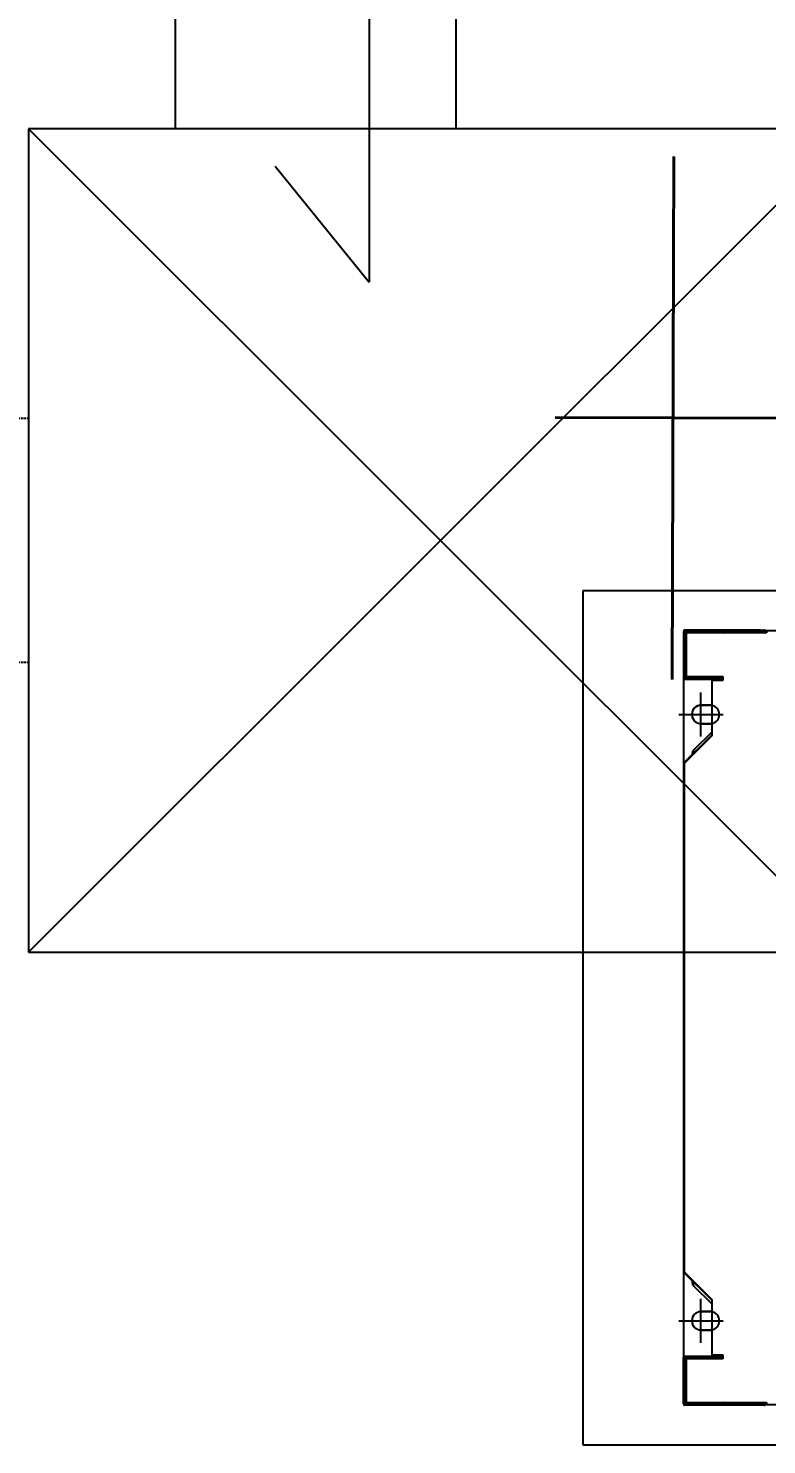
# Model space of a CAD drawing. Header units: millimetres. Extents: x 5204 to 163252, y 3613 to 115772.
# Drawn here: x 38142 to 38747, y 33405 to 34566 of the extents above; entities that cross this region are included whole.
import ezdxf

# ---------------------------------------------------------------- set-up
doc = ezdxf.new("R2010")
doc.units = ezdxf.units.MM
doc.header["$LTSCALE"] = 0.2
doc.linetypes.add('HIDDEN', pattern=[0.375, 0.25, -0.125])
doc.layers.add('0-1', color=7, linetype='Continuous')
doc.styles.get("Standard").update_dxf_attribs({"font": 'simplex.shx', "width": 0.8, "height": 700, "bigfont": 'extfont2.shx'})

msp = doc.modelspace()

# ---------------------------------------------------------------- linework, layer by layer
at = {"layer": '0-1', "color": 7}
for p, q in [((38262, 34960.2), (38262, 34483.9)), ((38492, 34960.2), (38492, 34483.9)), ((38421, 34806.2), (38421, 34358.3)), ((38344, 34453.3), (38421, 34358.3)), ((38692.8, 33985.7), (38692.8, 34021.9)), ((38674.7, 34003.8), (38710.9, 34003.8)), ((38692.8, 33488.7), (38692.8, 33524.9)), ((38674.7, 33506.8), (38710.9, 33506.8))]:
    msp.add_line(p, q, dxfattribs=at)
at = {"layer": '0-1', "color": 7, "linetype": 'Continuous'}
for p, q in [((38141.9, 34483.9), (38141.9, 33808.9)), ((38141.9, 34483.9), (38816.9, 33808.9)), ((38141.9, 33808.9), (38816.9, 34483.9)), ((38816.9, 34483.9), (38141.9, 34483.9)), ((39526.1, 34105.3), (38596.1, 34105.3)), ((38596.1, 34105.3), (38596.1, 33405.3)), ((38678.6, 34071.9), (38678.6, 34033.9)), ((38678.6, 34071.8), (38678.6, 34033.8)), ((38678.6, 34071.8), (38678.6, 34033.8)), ((38741.6, 34072.9), (38679.6, 34072.9)), ((38741.6, 34072.8), (38679.6, 34072.8)), ((38741.6, 34072.8), (38679.6, 34072.8)), ((38679.6, 34033.9), (38679.6, 34071.9)), ((38679.6, 34071.9), (38741.6, 34071.9)), ((38679.6, 34033.8), (38679.6, 34071.8)), ((38679.6, 34071.8), (38741.6, 34071.8)), ((38679.6, 34033.8), (38679.6, 34071.8)), ((38679.6, 34071.8), (38741.6, 34071.8)), ((38679.6, 34071.5), (38682.6, 34071.5)), ((38679.6, 34071.4), (38682.6, 34071.4)), ((38679.6, 34071.4), (38682.6, 34071.4)), ((38680.6, 34069.9), (38679.6, 34069.9)), ((38680.5, 34069.8), (38679.6, 34069.8)), ((38680.5, 34069.8), (38679.6, 34069.8)), ((38680.6, 34070.9), (38680.6, 34034.9)), ((38746.6, 34070.9), (38680.6, 34070.9)), ((38680.6, 34070.8), (38680.6, 34034.8)), ((38746.6, 34070.8), (38680.6, 34070.8)), ((38680.6, 34070.8), (38680.6, 34034.8)), ((38746.6, 34070.8), (38680.6, 34070.8)), ((38710.1, 34071.5), (38682.6, 34071.5)), ((38710.1, 34071.4), (38682.6, 34071.4)), ((38710.1, 34071.4), (38682.6, 34071.4)), ((38713, 34071.5), (38742.8, 34071.5)), ((38713, 34071.4), (38742.8, 34071.4)), ((38713, 34071.4), (38742.8, 34071.4)), ((38741.6, 34072.9), (38744.6, 34072.9)), ((38741.6, 34072.8), (38744.6, 34072.8)), ((38741.6, 34072.8), (38744.6, 34072.8)), ((38744.6, 34071.9), (38741.6, 34071.9)), ((38744.6, 34071.8), (38741.6, 34071.8)), ((38744.6, 34071.8), (38741.6, 34071.8)), ((38742.8, 34071.5), (38742.8, 34070.9)), ((38742.8, 34071.4), (38742.8, 34070.9)), ((38742.8, 34071.4), (38742.8, 34070.9)), ((38744.6, 34072.9), (38744.6, 34071.9)), ((38745.6, 34072.9), (38744.6, 34072.9)), ((38744.6, 34072.8), (38744.6, 34071.8)), ((38745.6, 34072.8), (38744.6, 34072.8)), ((38744.6, 34072.8), (38744.6, 34071.8)), ((38745.6, 34072.8), (38744.6, 34072.8)), ((38744.6, 34070.9), (38744.6, 34071.9)), ((38744.6, 34071.9), (38745.3, 34071.2)), ((38744.6, 34070.9), (38744.6, 34071.9)), ((38744.6, 34070.8), (38744.6, 34071.8)), ((38744.6, 34071.8), (38745.3, 34071.1)), ((38744.6, 34070.8), (38744.6, 34071.8)), ((38744.6, 34070.8), (38744.6, 34071.8)), ((38744.6, 34071.8), (38745.3, 34071.1)), ((38744.6, 34070.8), (38744.6, 34071.8)), ((38745.3, 34072.6), (38746, 34071.9)), ((38745.3, 34072.6), (38746, 34071.8)), ((38745.3, 34072.6), (38746, 34071.8)), ((38745.6, 34072.3), (38745.6, 34072.9)), ((38745.6, 34072.3), (38745.6, 34072.8)), ((38745.6, 34072.3), (38745.6, 34072.8)), ((38746.6, 34071.9), (38746, 34071.9)), ((38746.6, 34071.8), (38746, 34071.8)), ((38746.6, 34071.8), (38746, 34071.8)), ((38746.6, 34070.9), (38746, 34070.9)), ((38746.6, 34070.8), (38746, 34070.8)), ((38746.6, 34070.8), (38746, 34070.8)), ((39375.6, 34072.4), (38746.6, 34072.4)), ((38746.6, 34072.4), (38746.6, 34070.9)), ((39375.6, 34072.3), (38746.6, 34072.3)), ((38746.6, 34072.3), (38746.6, 34070.8)), ((39375.6, 34072.3), (38746.6, 34072.3)), ((38746.6, 34072.3), (38746.6, 34070.8)), ((38678.6, 34033.9), (38678.6, 33963.9)), ((38678.6, 34033.8), (38678.6, 33963.8)), ((38678.6, 34033.8), (38678.6, 33963.8)), ((38704.6, 34033.9), (38679.6, 34033.9)), ((38704.6, 34033.8), (38679.6, 34033.8)), ((38704.6, 34033.8), (38679.6, 34033.8)), ((38679.6, 34032.9), (38704.6, 34032.9)), ((38679.6, 34032.8), (38704.6, 34032.8)), ((38679.6, 34032.8), (38704.6, 34032.8)), ((38680.6, 34034.9), (38710.6, 34034.9)), ((38680.6, 34034.8), (38710.6, 34034.8)), ((38680.6, 34034.8), (38710.6, 34034.8)), ((38710.6, 34031.9), (38701.6, 34031.9)), ((38701.6, 34031.9), (38701.6, 33986.4)), ((38710.6, 34031.8), (38701.6, 34031.8)), ((38701.6, 34031.8), (38701.6, 33986.3)), ((38710.6, 34031.8), (38701.6, 34031.8)), ((38701.6, 34031.8), (38701.6, 33986.3)), ((38704.6, 34033.9), (38707.6, 34033.9)), ((38704.6, 34033.8), (38707.6, 34033.8)), ((38704.6, 34033.8), (38707.6, 34033.8)), ((38707.6, 34032.9), (38704.6, 34032.9)), ((38707.6, 34032.8), (38704.6, 34032.8)), ((38707.6, 34032.8), (38704.6, 34032.8)), ((38707.6, 34033.9), (38707.6, 34032.9)), ((38707.6, 34033.8), (38707.6, 34032.8)), ((38707.6, 34033.8), (38707.6, 34032.8)), ((38710.6, 34034.9), (38710.6, 34031.9)), ((38710.6, 34034.8), (38710.6, 34031.8)), ((38710.6, 34034.8), (38710.6, 34031.8)), ((38700.3, 34011.4), (38692.8, 34011.4)), ((38700.3, 34011.3), (38692.8, 34011.3)), ((38700.3, 34011.3), (38692.8, 34011.3)), ((38692.8, 33996.4), (38700.3, 33996.4)), ((38692.8, 33996.3), (38700.3, 33996.3)), ((38692.8, 33996.3), (38700.3, 33996.3)), ((38700.5, 33985.8), (38678.6, 33963.9)), ((38700.5, 33985.8), (38678.6, 33963.8)), ((38700.5, 33985.8), (38678.6, 33963.8)), ((38701.6, 33986.4), (38679.1, 33963.9)), ((38701.6, 33986.3), (38679.1, 33963.8)), ((38701.6, 33986.3), (38679.1, 33963.8)), ((38701.6, 33989.4), (38686.8, 33974.7)), ((38701.6, 33989.4), (38686.8, 33974.6)), ((38701.6, 33989.4), (38686.8, 33974.6)), ((38700.5, 33985.8), (38701.6, 33986.9)), ((38700.5, 33985.8), (38701.6, 33986.8)), ((38700.5, 33985.8), (38701.6, 33986.8)), ((38700.8, 33985.6), (38700.5, 33985.8)), ((38700.7, 33985.5), (38700.5, 33985.8)), ((38700.7, 33985.5), (38700.5, 33985.8)), ((38685.7, 33972.1), (38685.7, 33971)), ((38685.7, 33972.1), (38685.7, 33971)), ((38685.8, 33972.1), (38685.8, 33971.1)), ((38678.6, 33963.9), (38678.6, 33546.9)), ((38678.6, 33963.8), (38678.6, 33546.8)), ((38678.6, 33963.8), (38678.6, 33546.8)), ((38679.1, 33963.9), (38679.1, 33546.9)), ((38679.1, 33963.8), (38679.1, 33546.8)), ((38679.1, 33963.8), (38679.1, 33546.8)), ((38141.9, 33808.9), (38816.9, 33808.9)), ((38678.6, 33546.9), (38700.5, 33525)), ((38678.6, 33546.9), (38678.6, 33476.9)), ((38678.6, 33546.8), (38700.5, 33524.9)), ((38678.6, 33546.8), (38678.6, 33476.8)), ((38678.6, 33546.8), (38700.5, 33524.9)), ((38678.6, 33546.8), (38678.6, 33476.8)), ((38679.1, 33546.9), (38701.6, 33524.4)), ((38679.1, 33546.8), (38701.6, 33524.3)), ((38679.1, 33546.8), (38701.6, 33524.3)), ((38685.7, 33539.7), (38685.7, 33538.1)), ((38685.7, 33539.7), (38685.7, 33538.1)), ((38685.8, 33539.7), (38685.8, 33538.1)), ((38686.8, 33535.6), (38701.6, 33520.8)), ((38686.8, 33535.5), (38701.6, 33520.8)), ((38686.8, 33535.5), (38701.6, 33520.8)), ((38700.5, 33525), (38700.8, 33525.2)), ((38700.5, 33524.9), (38700.7, 33525.2)), ((38700.5, 33524.9), (38700.7, 33525.2)), ((38701.6, 33523.9), (38700.5, 33525)), ((38701.6, 33523.8), (38700.5, 33524.9)), ((38701.6, 33523.8), (38700.5, 33524.9)), ((38701.6, 33524.4), (38701.6, 33478.9)), ((38701.6, 33524.3), (38701.6, 33478.8)), ((38701.6, 33524.3), (38701.6, 33478.8)), ((38700.3, 33514.4), (38692.8, 33514.4)), ((38700.3, 33514.3), (38692.8, 33514.3)), ((38700.3, 33514.3), (38692.8, 33514.3)), ((38692.8, 33499.4), (38700.3, 33499.4)), ((38692.8, 33499.3), (38700.3, 33499.3)), ((38692.8, 33499.3), (38700.3, 33499.3)), ((38678.6, 33438.9), (38678.6, 33476.9)), ((38678.6, 33438.8), (38678.6, 33476.8)), ((38678.6, 33438.8), (38678.6, 33476.8)), ((38679.6, 33477.9), (38704.6, 33477.9)), ((38679.6, 33477.8), (38704.6, 33477.8)), ((38679.6, 33477.8), (38704.6, 33477.8)), ((38704.6, 33476.9), (38679.6, 33476.9)), ((38679.6, 33476.9), (38679.6, 33438.9)), ((38704.6, 33476.8), (38679.6, 33476.8)), ((38679.6, 33476.8), (38679.6, 33438.8)), ((38704.6, 33476.8), (38679.6, 33476.8)), ((38679.6, 33476.8), (38679.6, 33438.8)), ((38710.6, 33475.9), (38680.6, 33475.9)), ((38680.6, 33475.9), (38680.6, 33439.9)), ((38710.6, 33475.8), (38680.6, 33475.8)), ((38680.6, 33475.8), (38680.6, 33439.8)), ((38710.6, 33475.8), (38680.6, 33475.8)), ((38680.6, 33475.8), (38680.6, 33439.8)), ((38701.6, 33478.9), (38710.6, 33478.9)), ((38701.6, 33478.8), (38710.6, 33478.8)), ((38701.6, 33478.8), (38710.6, 33478.8)), ((38704.6, 33477.9), (38707.6, 33477.9)), ((38704.6, 33477.8), (38707.6, 33477.8)), ((38704.6, 33477.8), (38707.6, 33477.8)), ((38707.6, 33476.9), (38704.6, 33476.9)), ((38707.6, 33476.8), (38704.6, 33476.8)), ((38707.6, 33476.8), (38704.6, 33476.8)), ((38707.6, 33477.9), (38707.6, 33476.9)), ((38707.6, 33477.8), (38707.6, 33476.8)), ((38707.6, 33477.8), (38707.6, 33476.8)), ((38710.6, 33478.9), (38710.6, 33475.9)), ((38710.6, 33478.8), (38710.6, 33475.8)), ((38710.6, 33478.8), (38710.6, 33475.8)), ((38679.6, 33440.9), (38680.6, 33440.9)), ((38679.6, 33440.8), (38680.5, 33440.8)), ((38679.6, 33440.8), (38680.5, 33440.8)), ((38682.6, 33439.3), (38679.6, 33439.3)), ((38682.6, 33439.2), (38679.6, 33439.2)), ((38682.6, 33439.2), (38679.6, 33439.2)), ((38679.6, 33438.9), (38741.6, 33438.9)), ((38679.6, 33438.8), (38741.6, 33438.8)), ((38679.6, 33438.8), (38741.6, 33438.8)), ((38741.6, 33437.9), (38679.6, 33437.9)), ((38741.6, 33437.8), (38679.6, 33437.8)), ((38741.6, 33437.8), (38679.6, 33437.8)), ((38680.6, 33439.9), (38746.6, 33439.9)), ((38680.6, 33439.8), (38746.6, 33439.8)), ((38680.6, 33439.8), (38746.6, 33439.8)), ((38682.6, 33439.3), (38710.1, 33439.3)), ((38682.6, 33439.2), (38710.1, 33439.2)), ((38682.6, 33439.2), (38710.1, 33439.2)), ((38742.8, 33439.3), (38713, 33439.3)), ((38742.8, 33439.2), (38713, 33439.2)), ((38742.8, 33439.2), (38713, 33439.2)), ((38741.6, 33438.9), (38744.6, 33438.9)), ((38741.6, 33438.8), (38744.6, 33438.8)), ((38741.6, 33438.8), (38744.6, 33438.8)), ((38744.6, 33437.9), (38741.6, 33437.9)), ((38744.6, 33437.8), (38741.6, 33437.8)), ((38744.6, 33437.8), (38741.6, 33437.8)), ((38742.8, 33439.9), (38742.8, 33439.3)), ((38742.8, 33439.8), (38742.8, 33439.2)), ((38742.8, 33439.8), (38742.8, 33439.2)), ((38744.6, 33438.9), (38744.6, 33439.9)), ((38744.6, 33439.9), (38744.6, 33438.9)), ((38744.6, 33438.8), (38744.6, 33439.8)), ((38744.6, 33439.8), (38744.6, 33438.8)), ((38744.6, 33438.8), (38744.6, 33439.8)), ((38744.6, 33439.8), (38744.6, 33438.8)), ((38744.6, 33438.9), (38745.3, 33439.6)), ((38744.6, 33438.8), (38745.3, 33439.6)), ((38744.6, 33438.8), (38745.3, 33439.6)), ((38744.6, 33438.9), (38744.6, 33437.9)), ((38744.6, 33438.8), (38744.6, 33437.8)), ((38744.6, 33438.8), (38744.6, 33437.8)), ((38744.6, 33437.9), (38745.4, 33437.9)), ((38744.6, 33437.8), (38745.4, 33437.8)), ((38744.6, 33437.8), (38745.4, 33437.8)), ((38745.3, 33438.2), (38746, 33438.9)), ((38745.3, 33438.1), (38746, 33438.9)), ((38745.3, 33438.1), (38746, 33438.9)), ((38745.4, 33439.8), (38745.4, 33439.6)), ((38745.4, 33439.8), (38745.4, 33439.6)), ((38745.4, 33438.3), (38745.4, 33437.9)), ((38745.4, 33438.2), (38745.4, 33437.8)), ((38745.4, 33438.2), (38745.4, 33437.8)), ((38746.6, 33438.9), (38746, 33438.9)), ((38746.6, 33438.9), (38746, 33438.9)), ((38746.6, 33438.9), (38746, 33438.9)), ((38746.6, 33439.9), (38746.6, 33438.4)), ((38746.6, 33439.8), (38746.6, 33438.3)), ((38746.6, 33439.8), (38746.6, 33438.3)), ((38746.6, 33438.4), (39375.6, 33438.4)), ((38746.6, 33438.3), (39375.6, 33438.3)), ((38746.6, 33438.3), (39375.6, 33438.3)), ((38596.1, 33405.3), (39526.1, 33405.3))]:
    msp.add_line(p, q, dxfattribs=at)
at = {"layer": '0-1', "color": 8, "linetype": 'HIDDEN', "ltscale": 30}
for p, q in [((38141.9, 34246.4), (33566.6, 34246.4)), ((38141.9, 34046.4), (33566.6, 34046.4))]:
    msp.add_line(p, q, dxfattribs=at)
at = {"layer": '0-1', "color": 7, "linetype": 'Continuous'}
for centre, radius, start, end in [((38679.6, 34071.9), 1, 90, 180), ((38679.6, 34071.8), 1, 90, 180), ((38679.6, 34071.8), 1, 90, 180), ((38711.6, 34072.8), 2, 210, 330), ((38711.6, 34072.8), 2, 210, 330), ((38711.6, 34072.9), 2, 210, 330), ((38740, 34069.9), 3, 32.231, 41.8103), ((38740, 34069.8), 3, 32.231, 41.8103), ((38740, 34069.8), 3, 32.231, 41.8103), ((38743, 34069.9), 1.6, 39.3891, 90), ((38743, 34069.8), 1.6, 39.3891, 90), ((38743, 34069.8), 1.6, 39.3891, 90), ((38744.6, 34071.9), 1, 45, 90), ((38744.6, 34071.8), 1, 45, 90), ((38744.6, 34071.8), 1, 45, 90), ((38746, 34071.9), 1, 225, 270), ((38746, 34071.8), 1, 225, 270), ((38746, 34071.8), 1, 225, 270), ((38678.6, 34052.9), 2, 300, 60), ((38678.6, 34052.8), 2, 300, 60), ((38678.6, 34052.8), 2, 300, 60), ((38679.6, 34033.9), 1, 180, 270), ((38679.6, 34033.8), 1, 180, 270), ((38679.6, 34033.8), 1, 180, 270), ((38707.6, 34031.9), 2, 0, 90), ((38707.6, 34031.8), 2, 0, 90), ((38707.6, 34031.8), 2, 0, 90), ((38707.6, 34031.9), 1, 0, 90), ((38707.6, 34031.8), 1, 0, 90), ((38707.6, 34031.8), 1, 0, 90), ((38712.6, 34031.8), 3, 132.832, 180), ((38712.6, 34031.8), 3, 132.8315, 180), ((38712.6, 34031.8), 3, 132.8315, 180), ((38692.8, 34003.9), 7.5, 90, 270), ((38692.8, 34003.8), 7.5, 90, 270), ((38692.8, 34003.8), 7.5, 90, 270), ((38700.3, 34003.9), 7.5, 80.2676, 90), ((38700.3, 34003.8), 7.5, 80.2676, 90), ((38700.3, 34003.8), 7.5, 80.2676, 90), ((38700.3, 34003.9), 7.5, 270, 279.81), ((38700.3, 34003.8), 7.5, 270, 279.8097), ((38700.3, 34003.8), 7.5, 270, 279.8097), ((38689.3, 33972.1), 3.6, 135, 180), ((38689.3, 33972.1), 3.6, 135, 180), ((38689.4, 33972.1), 3.6, 135, 180), ((38689.3, 33538.1), 3.6, 180, 225), ((38689.3, 33538.1), 3.6, 180, 225), ((38689.4, 33538.1), 3.6, 180, 225), ((38692.8, 33506.9), 7.5, 90, 270), ((38692.8, 33506.8), 7.5, 90, 270), ((38692.8, 33506.8), 7.5, 90, 270), ((38700.3, 33506.9), 7.5, 80.2676, 90), ((38700.3, 33506.8), 7.5, 80.2676, 90), ((38700.3, 33506.8), 7.5, 80.2676, 90), ((38700.3, 33506.9), 7.5, 270, 279.81), ((38700.3, 33506.8), 7.5, 270, 279.8097), ((38700.3, 33506.8), 7.5, 270, 279.8097), ((38679.6, 33476.9), 1, 90, 180), ((38679.6, 33476.8), 1, 90, 180), ((38679.6, 33476.8), 1, 90, 180), ((38707.6, 33478.9), 2, 270, 0), ((38707.6, 33478.9), 1, 270, 0), ((38707.6, 33478.8), 2, 270, 0), ((38707.6, 33478.8), 1, 270, 0), ((38707.6, 33478.8), 2, 270, 0), ((38707.6, 33478.8), 1, 270, 0), ((38712.6, 33478.9), 3, 180, 228.006), ((38712.6, 33478.9), 3, 180, 228.006), ((38712.6, 33478.9), 3, 180, 228.006), ((38678.6, 33457.9), 2, 300, 60), ((38678.6, 33457.8), 2, 300, 60), ((38678.6, 33457.8), 2, 300, 60), ((38679.6, 33438.9), 1, 180, 270), ((38679.6, 33438.8), 1, 180, 270), ((38679.6, 33438.8), 1, 180, 270), ((38711.6, 33437.8), 2, 90, 150), ((38711.6, 33437.8), 2, 90, 150), ((38711.6, 33437.9), 2, 90, 150), ((38711.6, 33437.9), 2, 30, 90), ((38711.6, 33437.8), 2, 30, 90), ((38711.6, 33437.8), 2, 30, 90), ((38740, 33440.9), 3, 318.19, 327.769), ((38740, 33440.8), 3, 318.1897, 327.769), ((38740, 33440.8), 3, 318.1897, 327.769), ((38743, 33440.9), 1.6, 270, 320.758), ((38743, 33440.8), 1.6, 270, 320.7576), ((38743, 33440.8), 1.6, 270, 320.7576), ((38744.6, 33438.9), 1, 270, 315), ((38744.6, 33438.8), 1, 270, 315), ((38744.6, 33438.8), 1, 270, 315), ((38746, 33438.9), 1, 102.4425, 135), ((38746, 33438.9), 1, 102.4425, 135), ((38746, 33438.9), 1, 102.443, 135)]:
    msp.add_arc(centre, radius, start, end, dxfattribs=at)
at = {"layer": '0-1', "color": 7}
for centre in [(38700.3, 34003.8), (38700.3, 33506.8)]:
    msp.add_arc(centre, 7.5, 279.5941, 80.4059, dxfattribs=at)

# ---------------------------------------------------------------- texts
at = {"layer": '0-1', "color": 7, "width": 0.5}
msp.add_text('+380', height=500, rotation=359.84, dxfattribs=at).set_placement((38530, 34033))

doc.saveas('drawing.dxf')
